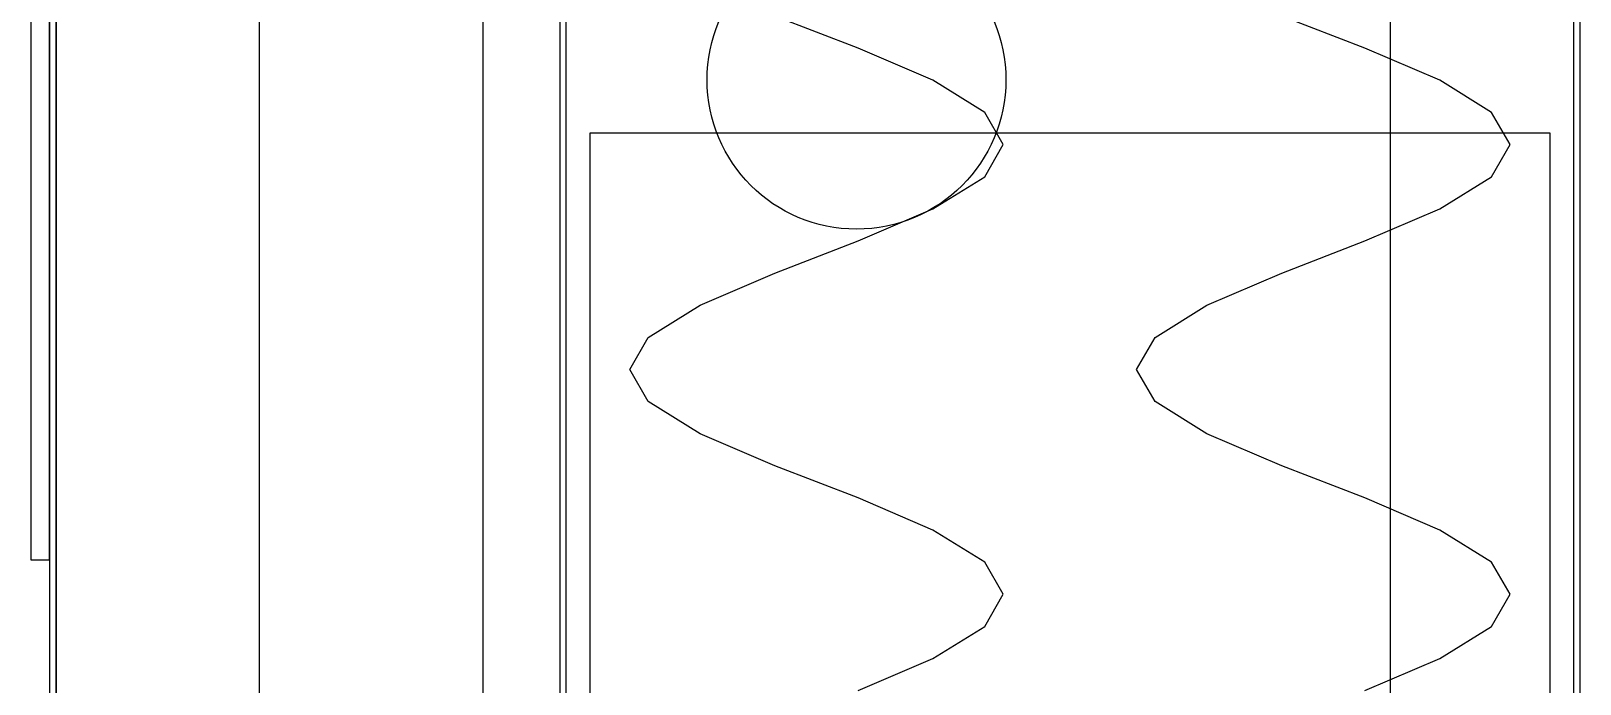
# Model space of a CAD drawing. Header units: metres. Extents: x -14 to 954, y -39 to 888.
# Drawn here: x -4.7 to 285.6, y 306.8 to 429.1 of the extents above; entities that cross this region are included whole.
import ezdxf

# ---------------------------------------------------------------- set-up
doc = ezdxf.new("R2010")
doc.units = ezdxf.units.M
for name, color, linetype in [('01_CHASIS_PTR_SOLDADO', 4, 'Continuous'), ('02_FORRO_EXTERIOR_LAMINA', 8, 'Continuous'), ('02_LOUVERS_LATERALES_VENTILACION', 3, 'Continuous'), ('05_COMPRESOR_HERMETICO_BOWA', 3, 'Continuous'), ('07_CHAROLAS_Y_CANALES', 5, 'Continuous'), ('08_RESORTES_HELICOIDALES', 1, 'Continuous'), ('10_SEPARADOR_ACEITE_BOWA', 2, 'Continuous'), ('17_TOPPERS_COMIDA_CORRIDA_FITNESS', 1, 'Continuous')]:
    doc.layers.add(name, color=color, linetype=linetype)

msp = doc.modelspace()

# ---------------------------------------------------------------- linework, layer by layer
at = {"layer": '01_CHASIS_PTR_SOLDADO'}
for p, q in [((0, 841.9), (0, 38.1)), ((0, 841.9, 38.1), (0, 38.1, 38.1)), ((0, 841.9, 434.6), (0, 38.1, 434.6)), ((0, 841.9, 460), (0, 38.1, 460)), ((0, 841.9, 1791.9), (0, 38.1, 1791.9)), ((0, 841.9, 1830), (0, 38.1, 1830)), ((38.1, 38.1), (38.1, 841.9)), ((38.1, 38.1, 38.1), (38.1, 841.9)), ((38.1, 38.1, 434.6), (38.1, 841.9, 434.6)), ((38.1, 38.1, 460), (38.1, 841.9, 434.6)), ((38.1, 38.1, 1791.9), (38.1, 841.9, 1791.9)), ((38.1, 38.1, 1830), (38.1, 841.9, 1791.9)), ((250, 841.9), (250, 260)), ((250, 841.9, 38.1), (250, 260, 38.1))]:
    msp.add_line(p, q, dxfattribs=at)
at = {"layer": '02_FORRO_EXTERIOR_LAMINA'}
for p, q in [((-1.21, 881.21, 1830), (-1.21, -1.21, 1830)), ((-1.21, 881.21, 1831.21), (-1.21, -1.21, 1831.21)), ((-1.21, 881.21, -1.21), (-1.21, -1.21, -1.21)), ((-1.21, 881.21), (-1.21, -1.21)), ((-1.21, 880), (-1.21, 0)), ((-1.21, 880, 1830), (-1.21, 0, 1830)), ((0, 0), (0, 880)), ((0, 0, 1830), (0, 880))]:
    msp.add_line(p, q, dxfattribs=at)
at = {"layer": '02_LOUVERS_LATERALES_VENTILACION'}
for p, q in [((-4.71, 730, 85), (-4.71, 330, 85)), ((-4.71, 730, 90.5), (-4.71, 330, 90.5)), ((-4.71, 730, 103.5), (-4.71, 330, 103.5)), ((-4.71, 730, 109), (-4.71, 330, 109)), ((-4.71, 730, 122), (-4.71, 330, 122)), ((-4.71, 730, 127.5), (-4.71, 330, 127.5)), ((-4.71, 730, 140.5), (-4.71, 330, 140.5)), ((-4.71, 730, 146), (-4.71, 330, 146)), ((-4.71, 730, 159), (-4.71, 330, 159)), ((-4.71, 730, 164.5), (-4.71, 330, 164.5)), ((-4.71, 730, 177.5), (-4.71, 330, 177.5)), ((-4.71, 730, 183), (-4.71, 330, 183)), ((-4.71, 730, 196), (-4.71, 330, 196)), ((-4.71, 730, 201.5), (-4.71, 330, 201.5)), ((-4.71, 730, 214.5), (-4.71, 330, 214.5)), ((-4.71, 730, 220), (-4.71, 330, 220)), ((-4.71, 730, 233), (-4.71, 330, 233)), ((-4.71, 730, 238.5), (-4.71, 330, 238.5)), ((-4.71, 730, 251.5), (-4.71, 330, 251.5)), ((-4.71, 730, 257), (-4.71, 330, 257)), ((-4.71, 730, 270), (-4.71, 330, 270)), ((-4.71, 730, 275.5), (-4.71, 330, 275.5)), ((-4.71, 730, 288.5), (-4.71, 330, 288.5)), ((-4.71, 730, 294), (-4.71, 330, 294)), ((-4.71, 730, 307), (-4.71, 330, 307)), ((-4.71, 730, 312.5), (-4.71, 330, 312.5)), ((-4.71, 730, 325.5), (-4.71, 330, 325.5)), ((-4.71, 730, 331), (-4.71, 330, 331)), ((-4.71, 730, 344), (-4.71, 330, 344)), ((-4.71, 730, 349.5), (-4.71, 330, 349.5)), ((-4.71, 730, 362.5), (-4.71, 330, 362.5)), ((-4.71, 730, 368), (-4.71, 330, 368)), ((-1.21, 330, 85), (-1.21, 730, 85)), ((-1.21, 330, 90.5), (-1.21, 730, 85)), ((-1.21, 330, 103.5), (-1.21, 730, 103.5)), ((-1.21, 330, 109), (-1.21, 730, 103.5)), ((-1.21, 330, 122), (-1.21, 730, 122)), ((-1.21, 330, 127.5), (-1.21, 730, 122)), ((-1.21, 330, 140.5), (-1.21, 730, 140.5)), ((-1.21, 330, 146), (-1.21, 730, 140.5)), ((-1.21, 330, 159), (-1.21, 730, 159)), ((-1.21, 330, 164.5), (-1.21, 730, 159)), ((-1.21, 330, 177.5), (-1.21, 730, 177.5)), ((-1.21, 330, 183), (-1.21, 730, 177.5)), ((-1.21, 330, 196), (-1.21, 730, 196)), ((-1.21, 330, 201.5), (-1.21, 730, 196)), ((-1.21, 330, 214.5), (-1.21, 730, 214.5)), ((-1.21, 330, 220), (-1.21, 730, 214.5)), ((-1.21, 330, 233), (-1.21, 730, 233)), ((-1.21, 330, 238.5), (-1.21, 730, 233)), ((-1.21, 330, 251.5), (-1.21, 730, 251.5)), ((-1.21, 330, 257), (-1.21, 730, 251.5)), ((-1.21, 330, 270), (-1.21, 730, 270)), ((-1.21, 330, 275.5), (-1.21, 730, 270)), ((-1.21, 330, 288.5), (-1.21, 730, 288.5)), ((-1.21, 330, 294), (-1.21, 730, 288.5)), ((-1.21, 330, 307), (-1.21, 730, 307)), ((-1.21, 330, 312.5), (-1.21, 730, 307)), ((-1.21, 330, 325.5), (-1.21, 730, 325.5)), ((-1.21, 330, 331), (-1.21, 730, 325.5)), ((-1.21, 330, 344), (-1.21, 730, 344)), ((-1.21, 330, 349.5), (-1.21, 730, 344)), ((-1.21, 330, 362.5), (-1.21, 730, 362.5)), ((-1.21, 330, 368), (-1.21, 730, 362.5)), ((-4.71, 330, 85), (-1.21, 330, 85)), ((-4.71, 330, 90.5), (-1.21, 330, 90.5)), ((-4.71, 330, 85), (-4.71, 330, 90.5)), ((-4.71, 330, 103.5), (-1.21, 330, 103.5)), ((-4.71, 330, 109), (-1.21, 330, 109)), ((-4.71, 330, 103.5), (-4.71, 330, 109)), ((-4.71, 330, 122), (-1.21, 330, 122)), ((-4.71, 330, 127.5), (-1.21, 330, 127.5)), ((-4.71, 330, 122), (-4.71, 330, 127.5)), ((-4.71, 330, 140.5), (-1.21, 330, 140.5)), ((-4.71, 330, 146), (-1.21, 330, 146)), ((-4.71, 330, 140.5), (-4.71, 330, 146)), ((-4.71, 330, 159), (-1.21, 330, 159)), ((-4.71, 330, 164.5), (-1.21, 330, 164.5)), ((-4.71, 330, 159), (-4.71, 330, 164.5)), ((-4.71, 330, 177.5), (-1.21, 330, 177.5)), ((-4.71, 330, 183), (-1.21, 330, 183)), ((-4.71, 330, 177.5), (-4.71, 330, 183)), ((-4.71, 330, 196), (-1.21, 330, 196)), ((-4.71, 330, 201.5), (-1.21, 330, 201.5)), ((-4.71, 330, 196), (-4.71, 330, 201.5)), ((-4.71, 330, 214.5), (-1.21, 330, 214.5)), ((-4.71, 330, 220), (-1.21, 330, 220)), ((-4.71, 330, 214.5), (-4.71, 330, 220)), ((-4.71, 330, 233), (-1.21, 330, 233)), ((-4.71, 330, 238.5), (-1.21, 330, 238.5)), ((-4.71, 330, 233), (-4.71, 330, 238.5)), ((-4.71, 330, 251.5), (-1.21, 330, 251.5)), ((-4.71, 330, 257), (-1.21, 330, 257)), ((-4.71, 330, 251.5), (-4.71, 330, 257)), ((-4.71, 330, 270), (-1.21, 330, 270)), ((-4.71, 330, 275.5), (-1.21, 330, 275.5)), ((-4.71, 330, 270), (-4.71, 330, 275.5)), ((-4.71, 330, 288.5), (-1.21, 330, 288.5)), ((-4.71, 330, 294), (-1.21, 330, 294)), ((-4.71, 330, 288.5), (-4.71, 330, 294)), ((-4.71, 330, 307), (-1.21, 330, 307)), ((-4.71, 330, 312.5), (-1.21, 330, 312.5)), ((-4.71, 330, 307), (-4.71, 330, 312.5)), ((-4.71, 330, 325.5), (-1.21, 330, 325.5)), ((-4.71, 330, 331), (-1.21, 330, 331)), ((-4.71, 330, 325.5), (-4.71, 330, 331)), ((-4.71, 330, 344), (-1.21, 330, 344)), ((-4.71, 330, 349.5), (-1.21, 330, 349.5)), ((-4.71, 330, 344), (-4.71, 330, 349.5)), ((-4.71, 330, 362.5), (-1.21, 330, 362.5)), ((-4.71, 330, 368), (-1.21, 330, 368)), ((-4.71, 330, 362.5), (-4.71, 330, 368)), ((-1.21, 330, 85), (-1.21, 330, 90.5)), ((-1.21, 330, 103.5), (-1.21, 330, 109)), ((-1.21, 330, 122), (-1.21, 330, 127.5)), ((-1.21, 330, 140.5), (-1.21, 330, 146)), ((-1.21, 330, 159), (-1.21, 330, 164.5)), ((-1.21, 330, 177.5), (-1.21, 330, 183)), ((-1.21, 330, 196), (-1.21, 330, 201.5)), ((-1.21, 330, 214.5), (-1.21, 330, 220)), ((-1.21, 330, 233), (-1.21, 330, 238.5)), ((-1.21, 330, 251.5), (-1.21, 330, 257)), ((-1.21, 330, 270), (-1.21, 330, 275.5)), ((-1.21, 330, 288.5), (-1.21, 330, 294)), ((-1.21, 330, 307), (-1.21, 330, 312.5)), ((-1.21, 330, 325.5), (-1.21, 330, 331)), ((-1.21, 330, 344), (-1.21, 330, 349.5)), ((-1.21, 330, 362.5), (-1.21, 330, 368))]:
    msp.add_line(p, q, dxfattribs=at)
at = {"layer": '05_COMPRESOR_HERMETICO_BOWA'}
for p, q in [((80, 831.9, 38.1), (80, 270, 38.1)), ((80, 831.9, 44.1), (80, 270, 44.1))]:
    msp.add_line(p, q, dxfattribs=at)
at = {"layer": '07_CHAROLAS_Y_CANALES'}
for p, q in [((0, 800, 550), (0, 150, 550)), ((0, 800, 551.5), (0, 150, 551.5)), ((0, 800, 750), (0, 150, 750)), ((0, 800, 751.5), (0, 150, 751.5)), ((0, 800, 950), (0, 150, 950)), ((0, 800, 951.5), (0, 150, 951.5)), ((0, 800, 1150), (0, 150, 1150)), ((0, 800, 1151.5), (0, 150, 1151.5)), ((0, 800, 1350), (0, 150, 1350)), ((0, 800, 1351.5), (0, 150, 1351.5)), ((0, 800, 1550), (0, 150, 1550)), ((0, 800, 1551.5), (0, 150, 1551.5)), ((94.4, 800, 551.5), (94.4, 150, 551.5)), ((94.4, 800, 611.5), (94.4, 150, 611.5)), ((94.4, 800, 751.5), (94.4, 150, 751.5)), ((94.4, 800, 811.5), (94.4, 150, 811.5)), ((94.4, 800, 951.5), (94.4, 150, 951.5)), ((94.4, 800, 1011.5), (94.4, 150, 1011.5)), ((94.4, 800, 1151.5), (94.4, 150, 1151.5)), ((94.4, 800, 1211.5), (94.4, 150, 1211.5)), ((94.4, 800, 1351.5), (94.4, 150, 1351.5)), ((94.4, 800, 1411.5), (94.4, 150, 1411.5)), ((94.4, 800, 1551.5), (94.4, 150, 1551.5)), ((94.4, 800, 1611.5), (94.4, 150, 1611.5)), ((95.6, 150, 551.5), (95.6, 800, 551.5)), ((95.6, 150, 611.5), (95.6, 800, 551.5)), ((95.6, 150, 751.5), (95.6, 800, 751.5)), ((95.6, 150, 811.5), (95.6, 800, 751.5)), ((95.6, 150, 951.5), (95.6, 800, 951.5)), ((95.6, 150, 1011.5), (95.6, 800, 951.5)), ((95.6, 150, 1151.5), (95.6, 800, 1151.5)), ((95.6, 150, 1211.5), (95.6, 800, 1151.5)), ((95.6, 150, 1351.5), (95.6, 800, 1351.5)), ((95.6, 150, 1411.5), (95.6, 800, 1351.5)), ((95.6, 150, 1551.5), (95.6, 800, 1551.5)), ((95.6, 150, 1611.5), (95.6, 800, 1551.5)), ((284.4, 800, 551.5), (284.4, 150, 551.5)), ((284.4, 800, 611.5), (284.4, 150, 611.5)), ((284.4, 800, 751.5), (284.4, 150, 751.5)), ((284.4, 800, 811.5), (284.4, 150, 811.5)), ((284.4, 800, 951.5), (284.4, 150, 951.5)), ((284.4, 800, 1011.5), (284.4, 150, 1011.5)), ((284.4, 800, 1151.5), (284.4, 150, 1151.5)), ((284.4, 800, 1211.5), (284.4, 150, 1211.5)), ((284.4, 800, 1351.5), (284.4, 150, 1351.5)), ((284.4, 800, 1411.5), (284.4, 150, 1411.5)), ((284.4, 800, 1551.5), (284.4, 150, 1551.5)), ((284.4, 800, 1611.5), (284.4, 150, 1611.5)), ((285.6, 150, 551.5), (285.6, 800, 551.5)), ((285.6, 150, 611.5), (285.6, 800, 551.5)), ((285.6, 150, 751.5), (285.6, 800, 751.5)), ((285.6, 150, 811.5), (285.6, 800, 751.5)), ((285.6, 150, 951.5), (285.6, 800, 951.5)), ((285.6, 150, 1011.5), (285.6, 800, 951.5)), ((285.6, 150, 1151.5), (285.6, 800, 1151.5)), ((285.6, 150, 1211.5), (285.6, 800, 1151.5)), ((285.6, 150, 1351.5), (285.6, 800, 1351.5)), ((285.6, 150, 1411.5), (285.6, 800, 1351.5)), ((285.6, 150, 1551.5), (285.6, 800, 1551.5)), ((285.6, 150, 1611.5), (285.6, 800, 1551.5))]:
    msp.add_line(p, q, dxfattribs=at)
at = {"layer": '08_RESORTES_HELICOIDALES'}
for p, q in [((150.29, 425.92, 623.12), (134.71, 431.94, 623.12)), ((150.29, 425.92, 823.12), (134.71, 431.94, 823.12)), ((150.29, 425.92, 1023.12), (134.71, 431.94, 1023.12)), ((150.29, 425.92, 1223.12), (134.71, 431.94, 1223.12)), ((150.29, 425.92, 1423.12), (134.71, 431.94, 1423.12)), ((150.29, 425.92, 1623.12), (134.71, 431.94, 1623.12)), ((245.29, 425.92, 623.12), (229.71, 431.94, 623.12)), ((245.29, 425.92, 823.12), (229.71, 431.94, 823.12)), ((245.29, 425.92, 1023.12), (229.71, 431.94, 1023.12)), ((245.29, 425.92, 1223.12), (229.71, 431.94, 1223.12)), ((245.29, 425.92, 1423.12), (229.71, 431.94, 1423.12)), ((245.29, 425.92, 1623.12), (229.71, 431.94, 1623.12)), ((164.32, 419.9, 616.36), (150.29, 425.92, 623.12)), ((164.32, 419.9, 816.36), (150.29, 425.92, 823.12)), ((164.32, 419.9, 1016.36), (150.29, 425.92, 1023.12)), ((164.32, 419.9, 1216.36), (150.29, 425.92, 1223.12)), ((164.32, 419.9, 1416.36), (150.29, 425.92, 1423.12)), ((164.32, 419.9, 1616.36), (150.29, 425.92, 1623.12)), ((259.32, 419.9, 616.36), (245.29, 425.92, 623.12)), ((259.32, 419.9, 816.36), (245.29, 425.92, 823.12)), ((259.32, 419.9, 1016.36), (245.29, 425.92, 1023.12)), ((259.32, 419.9, 1216.36), (245.29, 425.92, 1223.12)), ((259.32, 419.9, 1416.36), (245.29, 425.92, 1423.12)), ((259.32, 419.9, 1616.36), (245.29, 425.92, 1623.12)), ((174.03, 413.88, 604.19), (164.32, 419.9, 616.36)), ((174.03, 413.88, 804.19), (164.32, 419.9, 816.36)), ((174.03, 413.88, 1004.19), (164.32, 419.9, 1016.36)), ((174.03, 413.88, 1204.19), (164.32, 419.9, 1216.36)), ((174.03, 413.88, 1404.19), (164.32, 419.9, 1416.36)), ((174.03, 413.88, 1604.19), (164.32, 419.9, 1616.36)), ((269.03, 413.88, 604.19), (259.32, 419.9, 616.36)), ((269.03, 413.88, 804.19), (259.32, 419.9, 816.36)), ((269.03, 413.88, 1004.19), (259.32, 419.9, 1016.36)), ((269.03, 413.88, 1204.19), (259.32, 419.9, 1216.36)), ((269.03, 413.88, 1404.19), (259.32, 419.9, 1416.36)), ((269.03, 413.88, 1604.19), (259.32, 419.9, 1616.36)), ((177.5, 407.86, 589), (174.03, 413.88, 604.19)), ((177.5, 407.86, 789), (174.03, 413.88, 804.19)), ((177.5, 407.86, 989), (174.03, 413.88, 1004.19)), ((177.5, 407.86, 1189), (174.03, 413.88, 1204.19)), ((177.5, 407.86, 1389), (174.03, 413.88, 1404.19)), ((177.5, 407.86, 1589), (174.03, 413.88, 1604.19)), ((272.5, 407.86, 589), (269.03, 413.88, 604.19)), ((272.5, 407.86, 789), (269.03, 413.88, 804.19)), ((272.5, 407.86, 989), (269.03, 413.88, 1004.19)), ((272.5, 407.86, 1189), (269.03, 413.88, 1204.19)), ((272.5, 407.86, 1389), (269.03, 413.88, 1404.19)), ((272.5, 407.86, 1589), (269.03, 413.88, 1604.19)), ((174.03, 401.84, 573.81), (177.5, 407.86, 589)), ((174.03, 401.84, 773.81), (177.5, 407.86, 789)), ((174.03, 401.84, 973.81), (177.5, 407.86, 989)), ((174.03, 401.84, 1173.81), (177.5, 407.86, 1189)), ((174.03, 401.84, 1373.81), (177.5, 407.86, 1389)), ((174.03, 401.84, 1573.81), (177.5, 407.86, 1589)), ((269.03, 401.84, 573.81), (272.5, 407.86, 589)), ((269.03, 401.84, 773.81), (272.5, 407.86, 789)), ((269.03, 401.84, 973.81), (272.5, 407.86, 989)), ((269.03, 401.84, 1173.81), (272.5, 407.86, 1189)), ((269.03, 401.84, 1373.81), (272.5, 407.86, 1389)), ((269.03, 401.84, 1573.81), (272.5, 407.86, 1589)), ((164.32, 395.82, 561.64), (174.03, 401.84, 573.81)), ((164.32, 395.82, 761.64), (174.03, 401.84, 773.81)), ((164.32, 395.82, 961.64), (174.03, 401.84, 973.81)), ((164.32, 395.82, 1161.64), (174.03, 401.84, 1173.81)), ((164.32, 395.82, 1361.64), (174.03, 401.84, 1373.81)), ((164.32, 395.82, 1561.64), (174.03, 401.84, 1573.81)), ((259.32, 395.82, 561.64), (269.03, 401.84, 573.81)), ((259.32, 395.82, 761.64), (269.03, 401.84, 773.81)), ((259.32, 395.82, 961.64), (269.03, 401.84, 973.81)), ((259.32, 395.82, 1161.64), (269.03, 401.84, 1173.81)), ((259.32, 395.82, 1361.64), (269.03, 401.84, 1373.81)), ((259.32, 395.82, 1561.64), (269.03, 401.84, 1573.81)), ((150.29, 389.8, 554.88), (164.32, 395.82, 561.64)), ((150.29, 389.8, 754.88), (164.32, 395.82, 761.64)), ((150.29, 389.8, 954.88), (164.32, 395.82, 961.64)), ((150.29, 389.8, 1154.88), (164.32, 395.82, 1161.64)), ((150.29, 389.8, 1354.88), (164.32, 395.82, 1361.64)), ((150.29, 389.8, 1554.88), (164.32, 395.82, 1561.64)), ((245.29, 389.8, 554.88), (259.32, 395.82, 561.64)), ((245.29, 389.8, 754.88), (259.32, 395.82, 761.64)), ((245.29, 389.8, 954.88), (259.32, 395.82, 961.64)), ((245.29, 389.8, 1154.88), (259.32, 395.82, 1161.64)), ((245.29, 389.8, 1354.88), (259.32, 395.82, 1361.64)), ((245.29, 389.8, 1554.88), (259.32, 395.82, 1561.64)), ((134.71, 383.78, 554.88), (150.29, 389.8, 554.88)), ((134.71, 383.78, 754.88), (150.29, 389.8, 754.88)), ((134.71, 383.78, 954.88), (150.29, 389.8, 954.88)), ((134.71, 383.78, 1154.88), (150.29, 389.8, 1154.88)), ((134.71, 383.78, 1354.88), (150.29, 389.8, 1354.88)), ((134.71, 383.78, 1554.88), (150.29, 389.8, 1554.88)), ((229.71, 383.78, 554.88), (245.29, 389.8, 554.88)), ((229.71, 383.78, 754.88), (245.29, 389.8, 754.88)), ((229.71, 383.78, 954.88), (245.29, 389.8, 954.88)), ((229.71, 383.78, 1154.88), (245.29, 389.8, 1154.88)), ((229.71, 383.78, 1354.88), (245.29, 389.8, 1354.88)), ((229.71, 383.78, 1554.88), (245.29, 389.8, 1554.88)), ((120.68, 377.76, 561.64), (134.71, 383.78, 554.88)), ((120.68, 377.76, 761.64), (134.71, 383.78, 754.88)), ((120.68, 377.76, 961.64), (134.71, 383.78, 954.88)), ((120.68, 377.76, 1161.64), (134.71, 383.78, 1154.88)), ((120.68, 377.76, 1361.64), (134.71, 383.78, 1354.88)), ((120.68, 377.76, 1561.64), (134.71, 383.78, 1554.88)), ((215.68, 377.76, 561.64), (229.71, 383.78, 554.88)), ((215.68, 377.76, 761.64), (229.71, 383.78, 754.88)), ((215.68, 377.76, 961.64), (229.71, 383.78, 954.88)), ((215.68, 377.76, 1161.64), (229.71, 383.78, 1154.88)), ((215.68, 377.76, 1361.64), (229.71, 383.78, 1354.88)), ((215.68, 377.76, 1561.64), (229.71, 383.78, 1554.88)), ((110.97, 371.73, 573.81), (120.68, 377.76, 561.64)), ((110.97, 371.73, 773.81), (120.68, 377.76, 761.64)), ((110.97, 371.73, 973.81), (120.68, 377.76, 961.64)), ((110.97, 371.73, 1173.81), (120.68, 377.76, 1161.64)), ((110.97, 371.73, 1373.81), (120.68, 377.76, 1361.64)), ((110.97, 371.73, 1573.81), (120.68, 377.76, 1561.64)), ((205.97, 371.73, 573.81), (215.68, 377.76, 561.64)), ((205.97, 371.73, 773.81), (215.68, 377.76, 761.64)), ((205.97, 371.73, 973.81), (215.68, 377.76, 961.64)), ((205.97, 371.73, 1173.81), (215.68, 377.76, 1161.64)), ((205.97, 371.73, 1373.81), (215.68, 377.76, 1361.64)), ((205.97, 371.73, 1573.81), (215.68, 377.76, 1561.64)), ((107.5, 365.71, 589), (110.97, 371.73, 573.81)), ((107.5, 365.71, 789), (110.97, 371.73, 773.81)), ((107.5, 365.71, 989), (110.97, 371.73, 973.81)), ((107.5, 365.71, 1189), (110.97, 371.73, 1173.81)), ((107.5, 365.71, 1389), (110.97, 371.73, 1373.81)), ((107.5, 365.71, 1589), (110.97, 371.73, 1573.81)), ((202.5, 365.71, 589), (205.97, 371.73, 573.81)), ((202.5, 365.71, 789), (205.97, 371.73, 773.81)), ((202.5, 365.71, 989), (205.97, 371.73, 973.81)), ((202.5, 365.71, 1189), (205.97, 371.73, 1173.81)), ((202.5, 365.71, 1389), (205.97, 371.73, 1373.81)), ((202.5, 365.71, 1589), (205.97, 371.73, 1573.81)), ((110.97, 359.69, 604.19), (107.5, 365.71, 589)), ((110.97, 359.69, 804.19), (107.5, 365.71, 789)), ((110.97, 359.69, 1004.19), (107.5, 365.71, 989)), ((110.97, 359.69, 1204.19), (107.5, 365.71, 1189)), ((110.97, 359.69, 1404.19), (107.5, 365.71, 1389)), ((110.97, 359.69, 1604.19), (107.5, 365.71, 1589)), ((205.97, 359.69, 604.19), (202.5, 365.71, 589)), ((205.97, 359.69, 804.19), (202.5, 365.71, 789)), ((205.97, 359.69, 1004.19), (202.5, 365.71, 989)), ((205.97, 359.69, 1204.19), (202.5, 365.71, 1189)), ((205.97, 359.69, 1404.19), (202.5, 365.71, 1389)), ((205.97, 359.69, 1604.19), (202.5, 365.71, 1589)), ((120.68, 353.67, 616.36), (110.97, 359.69, 604.19)), ((120.68, 353.67, 816.36), (110.97, 359.69, 804.19)), ((120.68, 353.67, 1016.36), (110.97, 359.69, 1004.19)), ((120.68, 353.67, 1216.36), (110.97, 359.69, 1204.19)), ((120.68, 353.67, 1416.36), (110.97, 359.69, 1404.19)), ((120.68, 353.67, 1616.36), (110.97, 359.69, 1604.19)), ((215.68, 353.67, 616.36), (205.97, 359.69, 604.19)), ((215.68, 353.67, 816.36), (205.97, 359.69, 804.19)), ((215.68, 353.67, 1016.36), (205.97, 359.69, 1004.19)), ((215.68, 353.67, 1216.36), (205.97, 359.69, 1204.19)), ((215.68, 353.67, 1416.36), (205.97, 359.69, 1404.19)), ((215.68, 353.67, 1616.36), (205.97, 359.69, 1604.19)), ((134.71, 347.65, 623.12), (120.68, 353.67, 616.36)), ((134.71, 347.65, 823.12), (120.68, 353.67, 816.36)), ((134.71, 347.65, 1023.12), (120.68, 353.67, 1016.36)), ((134.71, 347.65, 1223.12), (120.68, 353.67, 1216.36)), ((134.71, 347.65, 1423.12), (120.68, 353.67, 1416.36)), ((134.71, 347.65, 1623.12), (120.68, 353.67, 1616.36)), ((229.71, 347.65, 623.12), (215.68, 353.67, 616.36)), ((229.71, 347.65, 823.12), (215.68, 353.67, 816.36)), ((229.71, 347.65, 1023.12), (215.68, 353.67, 1016.36)), ((229.71, 347.65, 1223.12), (215.68, 353.67, 1216.36)), ((229.71, 347.65, 1423.12), (215.68, 353.67, 1416.36)), ((229.71, 347.65, 1623.12), (215.68, 353.67, 1616.36)), ((150.29, 341.63, 623.12), (134.71, 347.65, 623.12)), ((150.29, 341.63, 823.12), (134.71, 347.65, 823.12)), ((150.29, 341.63, 1023.12), (134.71, 347.65, 1023.12)), ((150.29, 341.63, 1223.12), (134.71, 347.65, 1223.12)), ((150.29, 341.63, 1423.12), (134.71, 347.65, 1423.12)), ((150.29, 341.63, 1623.12), (134.71, 347.65, 1623.12)), ((245.29, 341.63, 623.12), (229.71, 347.65, 623.12)), ((245.29, 341.63, 823.12), (229.71, 347.65, 823.12)), ((245.29, 341.63, 1023.12), (229.71, 347.65, 1023.12)), ((245.29, 341.63, 1223.12), (229.71, 347.65, 1223.12)), ((245.29, 341.63, 1423.12), (229.71, 347.65, 1423.12)), ((245.29, 341.63, 1623.12), (229.71, 347.65, 1623.12)), ((164.32, 335.61, 616.36), (150.29, 341.63, 623.12)), ((164.32, 335.61, 816.36), (150.29, 341.63, 823.12)), ((164.32, 335.61, 1016.36), (150.29, 341.63, 1023.12)), ((164.32, 335.61, 1216.36), (150.29, 341.63, 1223.12)), ((164.32, 335.61, 1416.36), (150.29, 341.63, 1423.12)), ((164.32, 335.61, 1616.36), (150.29, 341.63, 1623.12)), ((259.32, 335.61, 616.36), (245.29, 341.63, 623.12)), ((259.32, 335.61, 816.36), (245.29, 341.63, 823.12)), ((259.32, 335.61, 1016.36), (245.29, 341.63, 1023.12)), ((259.32, 335.61, 1216.36), (245.29, 341.63, 1223.12)), ((259.32, 335.61, 1416.36), (245.29, 341.63, 1423.12)), ((259.32, 335.61, 1616.36), (245.29, 341.63, 1623.12)), ((174.03, 329.59, 604.19), (164.32, 335.61, 616.36)), ((174.03, 329.59, 804.19), (164.32, 335.61, 816.36)), ((174.03, 329.59, 1004.19), (164.32, 335.61, 1016.36)), ((174.03, 329.59, 1204.19), (164.32, 335.61, 1216.36)), ((174.03, 329.59, 1404.19), (164.32, 335.61, 1416.36)), ((174.03, 329.59, 1604.19), (164.32, 335.61, 1616.36)), ((269.03, 329.59, 604.19), (259.32, 335.61, 616.36)), ((269.03, 329.59, 804.19), (259.32, 335.61, 816.36)), ((269.03, 329.59, 1004.19), (259.32, 335.61, 1016.36)), ((269.03, 329.59, 1204.19), (259.32, 335.61, 1216.36)), ((269.03, 329.59, 1404.19), (259.32, 335.61, 1416.36)), ((269.03, 329.59, 1604.19), (259.32, 335.61, 1616.36)), ((177.5, 323.57, 589), (174.03, 329.59, 604.19)), ((177.5, 323.57, 789), (174.03, 329.59, 804.19)), ((177.5, 323.57, 989), (174.03, 329.59, 1004.19)), ((177.5, 323.57, 1189), (174.03, 329.59, 1204.19)), ((177.5, 323.57, 1389), (174.03, 329.59, 1404.19)), ((177.5, 323.57, 1589), (174.03, 329.59, 1604.19)), ((272.5, 323.57, 589), (269.03, 329.59, 604.19)), ((272.5, 323.57, 789), (269.03, 329.59, 804.19)), ((272.5, 323.57, 989), (269.03, 329.59, 1004.19)), ((272.5, 323.57, 1189), (269.03, 329.59, 1204.19)), ((272.5, 323.57, 1389), (269.03, 329.59, 1404.19)), ((272.5, 323.57, 1589), (269.03, 329.59, 1604.19)), ((174.03, 317.55, 573.81), (177.5, 323.57, 589)), ((174.03, 317.55, 773.81), (177.5, 323.57, 789)), ((174.03, 317.55, 973.81), (177.5, 323.57, 989)), ((174.03, 317.55, 1173.81), (177.5, 323.57, 1189)), ((174.03, 317.55, 1373.81), (177.5, 323.57, 1389)), ((174.03, 317.55, 1573.81), (177.5, 323.57, 1589)), ((269.03, 317.55, 573.81), (272.5, 323.57, 589)), ((269.03, 317.55, 773.81), (272.5, 323.57, 789)), ((269.03, 317.55, 973.81), (272.5, 323.57, 989)), ((269.03, 317.55, 1173.81), (272.5, 323.57, 1189)), ((269.03, 317.55, 1373.81), (272.5, 323.57, 1389)), ((269.03, 317.55, 1573.81), (272.5, 323.57, 1589)), ((164.32, 311.53, 561.64), (174.03, 317.55, 573.81)), ((164.32, 311.53, 761.64), (174.03, 317.55, 773.81)), ((164.32, 311.53, 961.64), (174.03, 317.55, 973.81)), ((164.32, 311.53, 1161.64), (174.03, 317.55, 1173.81)), ((164.32, 311.53, 1361.64), (174.03, 317.55, 1373.81)), ((164.32, 311.53, 1561.64), (174.03, 317.55, 1573.81)), ((259.32, 311.53, 561.64), (269.03, 317.55, 573.81)), ((259.32, 311.53, 761.64), (269.03, 317.55, 773.81)), ((259.32, 311.53, 961.64), (269.03, 317.55, 973.81)), ((259.32, 311.53, 1161.64), (269.03, 317.55, 1173.81)), ((259.32, 311.53, 1361.64), (269.03, 317.55, 1373.81)), ((259.32, 311.53, 1561.64), (269.03, 317.55, 1573.81)), ((150.29, 305.51, 554.88), (164.32, 311.53, 561.64)), ((150.29, 305.51, 754.88), (164.32, 311.53, 761.64)), ((150.29, 305.51, 954.88), (164.32, 311.53, 961.64)), ((150.29, 305.51, 1154.88), (164.32, 311.53, 1161.64)), ((150.29, 305.51, 1354.88), (164.32, 311.53, 1361.64)), ((150.29, 305.51, 1554.88), (164.32, 311.53, 1561.64)), ((245.29, 305.51, 554.88), (259.32, 311.53, 561.64)), ((245.29, 305.51, 754.88), (259.32, 311.53, 761.64)), ((245.29, 305.51, 954.88), (259.32, 311.53, 961.64)), ((245.29, 305.51, 1154.88), (259.32, 311.53, 1161.64)), ((245.29, 305.51, 1354.88), (259.32, 311.53, 1361.64)), ((245.29, 305.51, 1554.88), (259.32, 311.53, 1561.64))]:
    msp.add_line(p, q, dxfattribs=at)
at = {"layer": '10_SEPARADOR_ACEITE_BOWA'}
for p, q in [((122, 420, 80), (122, 420, 230)), ((178, 420, 80), (178, 420, 230)), ((150, 392, 80), (150, 392, 230))]:
    msp.add_line(p, q, dxfattribs=at)
for centre in [(150, 420, 80), (150, 420, 230)]:
    msp.add_circle(centre, 28, dxfattribs=at)
at = {"layer": '17_TOPPERS_COMIDA_CORRIDA_FITNESS'}
for p, q in [((280, 410, 553), (100, 410, 553)), ((100, 410, 553), (100, 170, 553)), ((280, 410, 553), (100, 410, 608)), ((100, 410, 608), (100, 170, 608)), ((100, 410, 553), (100, 410, 608)), ((280, 410, 753), (100, 410, 753)), ((100, 410, 753), (100, 170, 753)), ((280, 410, 753), (100, 410, 808)), ((100, 410, 808), (100, 170, 808)), ((100, 410, 753), (100, 410, 808)), ((280, 410, 953), (100, 410, 953)), ((100, 410, 953), (100, 170, 953)), ((280, 410, 953), (100, 410, 1008)), ((100, 410, 1008), (100, 170, 1008)), ((100, 410, 953), (100, 410, 1008)), ((280, 410, 1153), (100, 410, 1153)), ((100, 410, 1153), (100, 170, 1153)), ((280, 410, 1153), (100, 410, 1208)), ((100, 410, 1208), (100, 170, 1208)), ((100, 410, 1153), (100, 410, 1208)), ((280, 410, 1353), (100, 410, 1353)), ((100, 410, 1353), (100, 170, 1353)), ((280, 410, 1353), (100, 410, 1408)), ((100, 410, 1408), (100, 170, 1408)), ((100, 410, 1353), (100, 410, 1408)), ((280, 410, 1553), (100, 410, 1553)), ((100, 410, 1553), (100, 170, 1553)), ((280, 410, 1553), (100, 410, 1608)), ((100, 410, 1608), (100, 170, 1608)), ((100, 410, 1553), (100, 410, 1608)), ((280, 170, 553), (280, 410, 553)), ((280, 170, 608), (280, 410, 553)), ((280, 410, 553), (280, 410, 553)), ((280, 170, 753), (280, 410, 753)), ((280, 170, 808), (280, 410, 753)), ((280, 410, 753), (280, 410, 753)), ((280, 170, 953), (280, 410, 953)), ((280, 170, 1008), (280, 410, 953)), ((280, 410, 953), (280, 410, 953)), ((280, 170, 1153), (280, 410, 1153)), ((280, 170, 1208), (280, 410, 1153)), ((280, 410, 1153), (280, 410, 1153)), ((280, 170, 1353), (280, 410, 1353)), ((280, 170, 1408), (280, 410, 1353)), ((280, 410, 1353), (280, 410, 1353)), ((280, 170, 1553), (280, 410, 1553)), ((280, 170, 1608), (280, 410, 1553)), ((280, 410, 1553), (280, 410, 1553))]:
    msp.add_line(p, q, dxfattribs=at)

doc.saveas('drawing.dxf')
